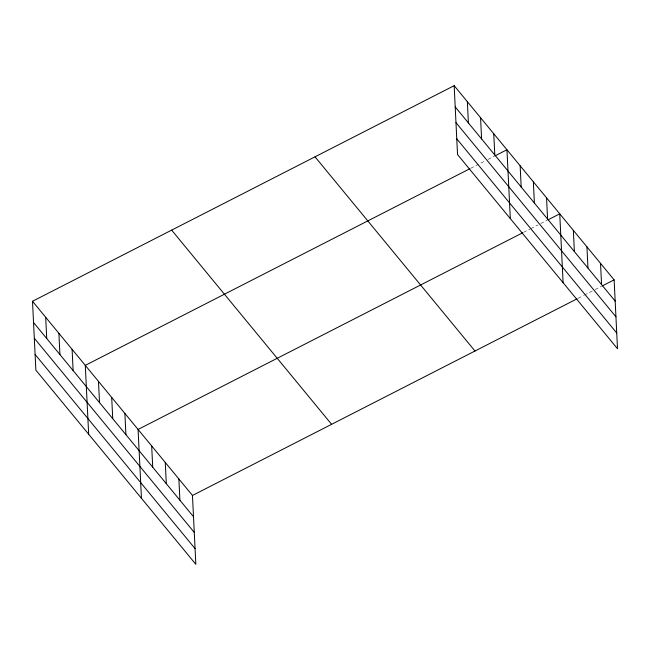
<?xml version="1.0" encoding="UTF-8"?>
<svg xmlns="http://www.w3.org/2000/svg" width="650" height="650" viewBox="0 0 650 650"><rect width="100%" height="100%" fill="white"/><g stroke="black" fill="none" stroke-linecap="round" stroke-linejoin="round"><path stroke-width="0.49" stroke-dasharray="3.25 2.44" d="M470.811 168.236L485.266 160.843M487.979 159.453L494.301 156.219M523.599 232.318L529.929 229.084M530.831 228.621L538.054 224.924M540.767 223.535L547.097 220.301M577.988 298.342L583.408 295.571M584.317 295.108L592.442 290.948M595.156 289.559L601.486 286.325"/><path stroke-width="0.97" d="M32.5 301.275L192.465 495.462L195.837 564.33L35.872 370.142L32.5 301.275L454.163 85.67L614.128 279.858L617.5 348.725L457.535 154.537L454.163 85.67M469.909 168.699L85.288 365.357L88.66 434.224M495.211 155.756L506.951 149.752L510.323 218.619M522.697 232.781L138.076 429.439L141.448 498.306M547.999 219.846L559.739 213.834L563.111 282.701M192.465 495.462L577.086 298.805M602.387 285.87L614.128 279.858M455.203 106.917L615.168 301.104M455.975 122.631L615.94 316.818M456.763 138.824L616.728 333.011M315.014 156.821L474.979 351.008M171.649 230.124L331.614 424.32M33.54 322.522L193.505 516.709M34.304 338.236L194.277 532.423M35.1 354.429L195.065 548.616M600.535 263.356L601.575 284.602M586.934 246.846L587.974 268.092M573.341 230.344L574.381 251.591M546.544 197.819L547.584 219.058M533.349 181.797L534.389 203.044M520.154 165.774L521.186 187.021M493.756 133.729L494.796 154.976M480.561 117.715L481.601 138.962M467.358 101.692L468.398 122.939M178.872 478.961L179.912 500.207M165.271 462.451L166.311 483.698M151.678 445.949L152.718 467.196M124.881 413.424L125.921 434.671M111.686 397.402L112.726 418.649M98.483 381.379L99.523 402.626M72.093 349.342L73.133 370.589M58.898 333.32L59.93 354.567M45.695 317.298L46.735 338.544"/></g></svg>
